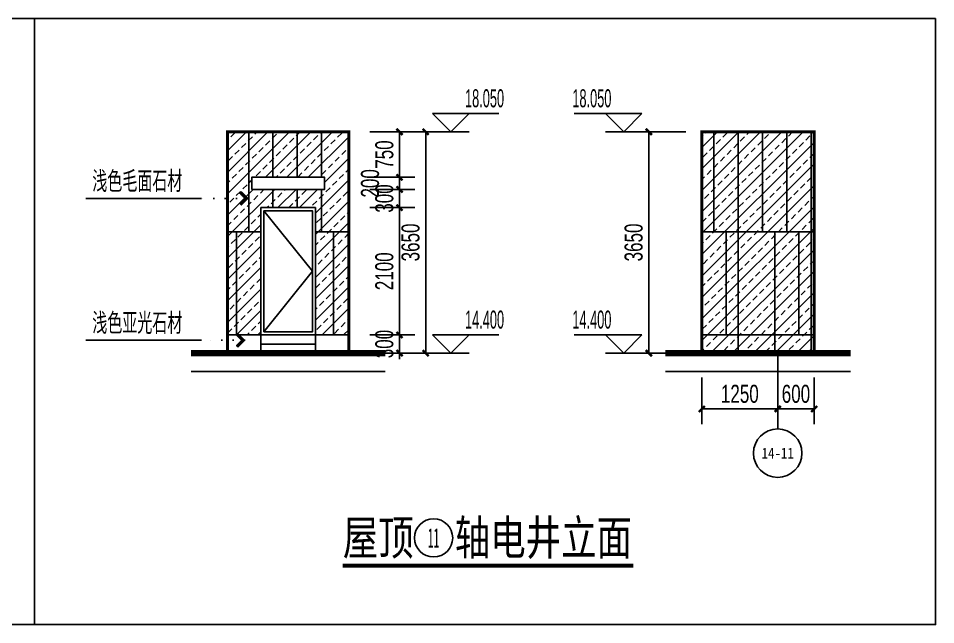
# Model space of a CAD drawing. Extents: x -483182 to 812890, y -390528 to -214858.
# Drawn here: x 797770 to 812890, y -311707 to -301707 of the extents above; entities that cross this region are included whole.
import ezdxf
from ezdxf.enums import TextEntityAlignment as Align

# ---------------------------------------------------------------- set-up
doc = ezdxf.new("R2010")
doc.units = 0
doc.header["$LTSCALE"] = 1000
doc.header["$MEASUREMENT"] = 0
doc.linetypes.add('DOT2', pattern=[0.125, 0, -0.125])
for name, color, linetype in [('01-标注_尺寸', 124, 'Continuous'), ('01-标注_标高', 200, 'Continuous'), ('01-标注_符号', 200, 'Continuous'), ('01-标注_轴线坐标', 132, 'Continuous'), ('02-TEXT_标注', 130, 'Continuous'), ('02-TEXT_轴号', 7, 'Continuous'), ('05-填充_156', 156, 'Continuous'), ('A-C_窗', 140, 'Continuous'), ('DIM_SYMB', 3, 'Continuous'), ('E-立面轮廓', 241, 'Continuous'), ('建-标注-文本', 254, 'Continuous')]:
    doc.layers.add(name, color=color, linetype=linetype)
doc.layers.add('04-不打印_辅助线', color=165, linetype='Continuous', plot=False)
doc.styles.add('_TCH_AXIS', font='STXIHEI_0.TTF', dxfattribs={"width": 0.75})
doc.styles.add('_TCH_DIM', font='ros.shx', dxfattribs={"width": 0.75, "bigfont": 'jd.shx'})
doc.styles.add('_TCH_DIM_T3', font='ros.shx', dxfattribs={"width": 0.705882, "bigfont": 'jd.shx'})
doc.styles.add('_TCH_LABEL', font='ros.shx', dxfattribs={"width": 0.75, "bigfont": 'jd.shx'})
doc.styles.add('logo-3', font='', dxfattribs={"width": 0.75})
doc.styles.get("Standard").update_dxf_attribs({"font": 'STXIHEI_0.TTF', "width": 0.75})
doc.styles.get('logo-3').set_extended_font_data('SimSun')
doc.dimstyles.new('_TCH_ARCH&&100', dxfattribs={"dimtxt": 297.5, "dimasz": 100, "dimexe": 250, "dimexo": 300, "dimgap": 100, "dimtad": 1, "dimdec": 0, "dimzin": 0, "dimdsep": 46, "dimtxsty": '_TCH_DIM_T3', "dimblk": 'ARCHTICK', "dimcen": 0.09, "dimclrt": 7, "dimazin": 2, "dimtfac": 1, "dimtdec": 0, "dimtix": 1, "dimtmove": 2, "dimatfit": 3, "dimfxl": 0, "dimtolj": 1, "dimtzin": 0, "dimarcsym": 0})
doc.dimstyles.new('副本 ISO-1', dxfattribs={"dimtxt": 2.5, "dimasz": 1.5, "dimexe": 1.25, "dimexo": 0.625, "dimtad": 1, "dimdec": 0, "dimtxsty": 'logo-3', "dimblk": 'ARCHTICK', "dimcen": 2.5, "dimdle": 1, "dimadec": 0, "dimazin": 0, "dimtfac": 1, "dimtdec": 0, "dimtix": 1, "dimtmove": 0, "dimatfit": 3, "dimldrblk": 'AR', "dimfxl": 0, "dimarcsym": 0})

# ---------------------------------------------------------------- blocks, each defined once
blk = doc.blocks.new('_ArchTick')
at = {"color": 0, "linetype": 'ByBlock', "const_width": 0.4}
blk.add_lwpolyline([(-0.5, -0.5), (0.5, 0.5)], dxfattribs=at)
blk = doc.blocks.new('*X6')
at = {"color": 0}
for p, q in [((-1012.3116, 1692.7221), (-1012.3116, 1692.7226)), ((-1012.3115, 1692.7227), (-1012.2838, 1692.7227)), ((-1012.3111, 1692.7217), (-1012.2828, 1692.7217)), ((-1012.3106, 1692.7211), (-1012.3106, 1692.7236)), ((-1012.3105, 1692.7237), (-1012.2848, 1692.7237)), ((-1012.3101, 1692.7207), (-1012.2818, 1692.7207)), ((-1012.3096, 1692.7201), (-1012.3096, 1692.7246)), ((-1012.3095, 1692.7247), (-1012.2858, 1692.7247)), ((-1012.3091, 1692.7197), (-1012.2808, 1692.7197)), ((-1012.3086, 1692.7191), (-1012.3086, 1692.7256)), ((-1012.3085, 1692.7257), (-1012.2868, 1692.7257)), ((-1012.3081, 1692.7187), (-1012.2798, 1692.7187)), ((-1012.3076, 1692.7181), (-1012.3076, 1692.7266)), ((-1012.3075, 1692.7267), (-1012.2878, 1692.7267)), ((-1012.3071, 1692.7177), (-1012.2788, 1692.7177)), ((-1012.3066, 1692.7171), (-1012.3066, 1692.7276)), ((-1012.3065, 1692.7277), (-1012.2888, 1692.7277)), ((-1012.3061, 1692.7167), (-1012.2778, 1692.7167)), ((-1012.3056, 1692.7161), (-1012.3056, 1692.7286)), ((-1012.3055, 1692.7287), (-1012.2898, 1692.7287)), ((-1012.3051, 1692.7157), (-1012.2768, 1692.7157)), ((-1012.3046, 1692.7151), (-1012.3046, 1692.7296)), ((-1012.3045, 1692.7297), (-1012.2908, 1692.7297)), ((-1012.3041, 1692.7147), (-1012.2758, 1692.7147)), ((-1012.3036, 1692.7141), (-1012.3036, 1692.7306)), ((-1012.3035, 1692.7307), (-1012.2918, 1692.7307)), ((-1012.3031, 1692.7137), (-1012.2748, 1692.7137)), ((-1012.3026, 1692.7131), (-1012.3026, 1692.7316)), ((-1012.3025, 1692.7317), (-1012.2928, 1692.7317)), ((-1012.3021, 1692.7127), (-1012.2738, 1692.7127)), ((-1012.3016, 1692.7121), (-1012.3016, 1692.7326)), ((-1012.3015, 1692.7327), (-1012.2938, 1692.7327)), ((-1012.3011, 1692.7117), (-1012.2728, 1692.7117)), ((-1012.3006, 1692.7111), (-1012.3006, 1692.7336)), ((-1012.3005, 1692.7337), (-1012.2948, 1692.7337)), ((-1012.3001, 1692.7107), (-1012.2718, 1692.7107)), ((-1012.2996, 1692.7101), (-1012.2996, 1692.7346)), ((-1012.2995, 1692.7347), (-1012.2958, 1692.7347)), ((-1012.2991, 1692.7097), (-1012.2708, 1692.7097)), ((-1012.2986, 1692.7091), (-1012.2986, 1692.7356)), ((-1012.2985, 1692.7357), (-1012.2968, 1692.7357)), ((-1012.2981, 1692.7087), (-1012.2698, 1692.7087)), ((-1012.2976, 1692.7081), (-1012.2976, 1692.7364)), ((-1012.2971, 1692.7077), (-1012.2688, 1692.7077)), ((-1012.2966, 1692.7071), (-1012.2966, 1692.7354)), ((-1012.2961, 1692.7067), (-1012.2678, 1692.7067)), ((-1012.2956, 1692.7061), (-1012.2956, 1692.7344)), ((-1012.2951, 1692.7057), (-1012.2668, 1692.7057)), ((-1012.2946, 1692.7051), (-1012.2946, 1692.7334)), ((-1012.2941, 1692.7047), (-1012.2658, 1692.7047)), ((-1012.2936, 1692.7041), (-1012.2936, 1692.7324)), ((-1012.2931, 1692.7037), (-1012.2648, 1692.7037)), ((-1012.2926, 1692.7031), (-1012.2926, 1692.7314)), ((-1012.2921, 1692.7027), (-1012.2638, 1692.7027)), ((-1012.2916, 1692.7021), (-1012.2916, 1692.7304)), ((-1012.2911, 1692.7017), (-1012.2628, 1692.7017)), ((-1012.2906, 1692.7011), (-1012.2906, 1692.7294)), ((-1012.2901, 1692.7007), (-1012.2618, 1692.7007)), ((-1012.2896, 1692.7001), (-1012.2896, 1692.7284)), ((-1012.2891, 1692.6997), (-1012.2608, 1692.6997)), ((-1012.2886, 1692.6991), (-1012.2886, 1692.7274)), ((-1012.2881, 1692.6987), (-1012.2598, 1692.6987)), ((-1012.2876, 1692.6981), (-1012.2876, 1692.7264)), ((-1012.2871, 1692.6977), (-1012.2588, 1692.6977)), ((-1012.2866, 1692.6971), (-1012.2866, 1692.7254)), ((-1012.2861, 1692.6967), (-1012.2578, 1692.6967)), ((-1012.2856, 1692.6961), (-1012.2856, 1692.7244)), ((-1012.2851, 1692.6957), (-1012.2568, 1692.6957)), ((-1012.2846, 1692.6951), (-1012.2846, 1692.7234)), ((-1012.2841, 1692.6947), (-1012.2558, 1692.6947)), ((-1012.2836, 1692.6941), (-1012.2836, 1692.7224)), ((-1012.2831, 1692.6937), (-1012.2548, 1692.6937)), ((-1012.2826, 1692.6931), (-1012.2826, 1692.7214)), ((-1012.2821, 1692.6927), (-1012.2538, 1692.6927)), ((-1012.2816, 1692.6921), (-1012.2816, 1692.7204)), ((-1012.2811, 1692.6917), (-1012.2528, 1692.6917)), ((-1012.2806, 1692.6911), (-1012.2806, 1692.7194)), ((-1012.2801, 1692.6907), (-1012.2518, 1692.6907)), ((-1012.2796, 1692.6901), (-1012.2796, 1692.7184)), ((-1012.2791, 1692.6897), (-1012.2508, 1692.6897)), ((-1012.2786, 1692.6891), (-1012.2786, 1692.7174)), ((-1012.2781, 1692.6887), (-1012.2498, 1692.6887)), ((-1012.2776, 1692.6881), (-1012.2776, 1692.7164)), ((-1012.2771, 1692.6877), (-1012.2488, 1692.6877)), ((-1012.2766, 1692.6871), (-1012.2766, 1692.7154)), ((-1012.2761, 1692.6867), (-1012.2478, 1692.6867)), ((-1012.2756, 1692.6861), (-1012.2756, 1692.7144)), ((-1012.2751, 1692.6857), (-1012.2468, 1692.6857)), ((-1012.2746, 1692.6851), (-1012.2746, 1692.7134)), ((-1012.2741, 1692.6847), (-1012.2458, 1692.6847)), ((-1012.2736, 1692.6841), (-1012.2736, 1692.7124)), ((-1012.2731, 1692.6837), (-1012.2448, 1692.6837)), ((-1012.2726, 1692.6831), (-1012.2726, 1692.7114)), ((-1012.2721, 1692.6827), (-1012.2438, 1692.6827)), ((-1012.2716, 1692.6821), (-1012.2716, 1692.7104)), ((-1012.2711, 1692.6817), (-1012.2428, 1692.6817)), ((-1012.2706, 1692.6811), (-1012.2706, 1692.7094)), ((-1012.2701, 1692.6807), (-1012.2418, 1692.6807)), ((-1012.2696, 1692.6801), (-1012.2696, 1692.7084)), ((-1012.2691, 1692.6797), (-1012.2408, 1692.6797)), ((-1012.2686, 1692.6791), (-1012.2686, 1692.7074)), ((-1012.2686, 1692.6607), (-1012.2403, 1692.6607)), ((-1012.2686, 1692.6324), (-1012.2686, 1692.6607)), ((-1012.2681, 1692.6787), (-1012.2398, 1692.6787)), ((-1012.2676, 1692.6781), (-1012.2676, 1692.7064)), ((-1012.2676, 1692.6617), (-1012.2393, 1692.6617)), ((-1012.2676, 1692.6334), (-1012.2676, 1692.6617)), ((-1012.2671, 1692.6777), (-1012.2388, 1692.6777)), ((-1012.2666, 1692.6771), (-1012.2666, 1692.7054)), ((-1012.2666, 1692.6627), (-1012.2383, 1692.6627)), ((-1012.2666, 1692.6344), (-1012.2666, 1692.6627)), ((-1012.2661, 1692.6767), (-1012.2378, 1692.6767)), ((-1012.2656, 1692.6761), (-1012.2656, 1692.7044)), ((-1012.2656, 1692.6637), (-1012.2373, 1692.6637)), ((-1012.2656, 1692.6354), (-1012.2656, 1692.6637)), ((-1012.2651, 1692.6757), (-1012.2368, 1692.6757)), ((-1012.2646, 1692.6751), (-1012.2646, 1692.7034)), ((-1012.2646, 1692.6647), (-1012.2363, 1692.6647)), ((-1012.2646, 1692.6364), (-1012.2646, 1692.6647)), ((-1012.2641, 1692.6747), (-1012.2358, 1692.6747)), ((-1012.2636, 1692.6741), (-1012.2636, 1692.7024)), ((-1012.2636, 1692.6657), (-1012.2353, 1692.6657)), ((-1012.2636, 1692.6374), (-1012.2636, 1692.6657)), ((-1012.2631, 1692.6737), (-1012.2348, 1692.6737)), ((-1012.2626, 1692.6731), (-1012.2626, 1692.7014)), ((-1012.2626, 1692.6667), (-1012.2343, 1692.6667)), ((-1012.2626, 1692.6384), (-1012.2626, 1692.6667)), ((-1012.2621, 1692.6727), (-1012.2338, 1692.6727)), ((-1012.2616, 1692.6721), (-1012.2616, 1692.7004)), ((-1012.2616, 1692.6677), (-1012.2333, 1692.6677)), ((-1012.2616, 1692.6394), (-1012.2616, 1692.6677)), ((-1012.2611, 1692.6717), (-1012.2328, 1692.6717)), ((-1012.2606, 1692.6711), (-1012.2606, 1692.6994)), ((-1012.2606, 1692.6687), (-1012.2323, 1692.6687)), ((-1012.2606, 1692.6404), (-1012.2606, 1692.6687)), ((-1012.2601, 1692.6707), (-1012.2318, 1692.6707)), ((-1012.2596, 1692.6701), (-1012.2596, 1692.6984)), ((-1012.2596, 1692.6697), (-1012.2313, 1692.6697)), ((-1012.2596, 1692.6414), (-1012.2596, 1692.6697)), ((-1012.2586, 1692.6424), (-1012.2586, 1692.6974)), ((-1012.2576, 1692.6434), (-1012.2576, 1692.6964)), ((-1012.2566, 1692.6444), (-1012.2566, 1692.6954)), ((-1012.2556, 1692.6454), (-1012.2556, 1692.6944)), ((-1012.2546, 1692.6464), (-1012.2546, 1692.6934)), ((-1012.2536, 1692.6474), (-1012.2536, 1692.6924)), ((-1012.2526, 1692.6484), (-1012.2526, 1692.6914)), ((-1012.2516, 1692.6494), (-1012.2516, 1692.6904)), ((-1012.2506, 1692.6504), (-1012.2506, 1692.6894)), ((-1012.2496, 1692.6514), (-1012.2496, 1692.6884)), ((-1012.2486, 1692.6524), (-1012.2486, 1692.6874)), ((-1012.2476, 1692.6534), (-1012.2476, 1692.6864)), ((-1012.2466, 1692.6544), (-1012.2466, 1692.6854)), ((-1012.2456, 1692.6554), (-1012.2456, 1692.6844)), ((-1012.2446, 1692.6564), (-1012.2446, 1692.6834)), ((-1012.2436, 1692.6574), (-1012.2436, 1692.6824)), ((-1012.2426, 1692.6584), (-1012.2426, 1692.6814)), ((-1012.2416, 1692.6594), (-1012.2416, 1692.6804)), ((-1012.2406, 1692.6604), (-1012.2406, 1692.6794)), ((-1012.2396, 1692.6614), (-1012.2396, 1692.6784)), ((-1012.2386, 1692.6624), (-1012.2386, 1692.6774)), ((-1012.2376, 1692.6634), (-1012.2376, 1692.6764)), ((-1012.2366, 1692.6644), (-1012.2366, 1692.6754)), ((-1012.2356, 1692.6654), (-1012.2356, 1692.6744)), ((-1012.2346, 1692.6664), (-1012.2346, 1692.6734)), ((-1012.2336, 1692.6674), (-1012.2336, 1692.6724)), ((-1012.2326, 1692.6684), (-1012.2326, 1692.6714)), ((-1012.2316, 1692.6694), (-1012.2316, 1692.6704)), ((-1012.3116, 1692.6177), (-1012.2833, 1692.6177)), ((-1012.3116, 1692.6172), (-1012.3116, 1692.6177)), ((-1012.3111, 1692.6167), (-1012.2843, 1692.6167)), ((-1012.3106, 1692.6187), (-1012.2823, 1692.6187)), ((-1012.3106, 1692.6162), (-1012.3106, 1692.6187)), ((-1012.3101, 1692.6157), (-1012.2853, 1692.6157)), ((-1012.3096, 1692.6197), (-1012.2813, 1692.6197)), ((-1012.3096, 1692.6152), (-1012.3096, 1692.6197)), ((-1012.3091, 1692.6147), (-1012.2863, 1692.6147)), ((-1012.3086, 1692.6207), (-1012.2803, 1692.6207)), ((-1012.3086, 1692.6142), (-1012.3086, 1692.6207)), ((-1012.3081, 1692.6137), (-1012.2873, 1692.6137)), ((-1012.3076, 1692.6217), (-1012.2793, 1692.6217)), ((-1012.3076, 1692.6132), (-1012.3076, 1692.6217)), ((-1012.3071, 1692.6127), (-1012.2883, 1692.6127)), ((-1012.3066, 1692.6227), (-1012.2783, 1692.6227)), ((-1012.3066, 1692.6122), (-1012.3066, 1692.6227)), ((-1012.3061, 1692.6117), (-1012.2893, 1692.6117)), ((-1012.3056, 1692.6237), (-1012.2773, 1692.6237)), ((-1012.3056, 1692.6112), (-1012.3056, 1692.6237)), ((-1012.3051, 1692.6107), (-1012.2903, 1692.6107)), ((-1012.3046, 1692.6247), (-1012.2763, 1692.6247)), ((-1012.3046, 1692.6102), (-1012.3046, 1692.6247)), ((-1012.3041, 1692.6097), (-1012.2913, 1692.6097)), ((-1012.3036, 1692.6257), (-1012.2753, 1692.6257)), ((-1012.3036, 1692.6092), (-1012.3036, 1692.6257)), ((-1012.3031, 1692.6087), (-1012.2923, 1692.6087)), ((-1012.3026, 1692.6267), (-1012.2743, 1692.6267)), ((-1012.3026, 1692.6082), (-1012.3026, 1692.6267)), ((-1012.3021, 1692.6077), (-1012.2933, 1692.6077)), ((-1012.3016, 1692.6277), (-1012.2733, 1692.6277)), ((-1012.3016, 1692.6072), (-1012.3016, 1692.6277)), ((-1012.3011, 1692.6067), (-1012.2943, 1692.6067)), ((-1012.3006, 1692.6287), (-1012.2723, 1692.6287)), ((-1012.3006, 1692.6062), (-1012.3006, 1692.6287)), ((-1012.3001, 1692.6057), (-1012.2953, 1692.6057)), ((-1012.2996, 1692.6297), (-1012.2713, 1692.6297)), ((-1012.2996, 1692.6052), (-1012.2996, 1692.6297)), ((-1012.2991, 1692.6047), (-1012.2963, 1692.6047)), ((-1012.2986, 1692.6307), (-1012.2703, 1692.6307)), ((-1012.2986, 1692.6042), (-1012.2986, 1692.6307)), ((-1012.2981, 1692.6037), (-1012.2973, 1692.6037)), ((-1012.2976, 1692.6317), (-1012.2693, 1692.6317)), ((-1012.2976, 1692.6034), (-1012.2976, 1692.6317)), ((-1012.2966, 1692.6327), (-1012.2683, 1692.6327)), ((-1012.2966, 1692.6044), (-1012.2966, 1692.6327)), ((-1012.2956, 1692.6337), (-1012.2673, 1692.6337)), ((-1012.2956, 1692.6054), (-1012.2956, 1692.6337)), ((-1012.2946, 1692.6347), (-1012.2663, 1692.6347)), ((-1012.2946, 1692.6064), (-1012.2946, 1692.6347)), ((-1012.2936, 1692.6357), (-1012.2653, 1692.6357)), ((-1012.2936, 1692.6074), (-1012.2936, 1692.6357)), ((-1012.2926, 1692.6367), (-1012.2643, 1692.6367)), ((-1012.2926, 1692.6084), (-1012.2926, 1692.6367)), ((-1012.2916, 1692.6377), (-1012.2633, 1692.6377)), ((-1012.2916, 1692.6094), (-1012.2916, 1692.6377)), ((-1012.2906, 1692.6387), (-1012.2623, 1692.6387)), ((-1012.2906, 1692.6104), (-1012.2906, 1692.6387)), ((-1012.2896, 1692.6397), (-1012.2613, 1692.6397)), ((-1012.2896, 1692.6114), (-1012.2896, 1692.6397)), ((-1012.2886, 1692.6407), (-1012.2603, 1692.6407)), ((-1012.2886, 1692.6124), (-1012.2886, 1692.6407)), ((-1012.2876, 1692.6417), (-1012.2593, 1692.6417)), ((-1012.2876, 1692.6134), (-1012.2876, 1692.6417)), ((-1012.2866, 1692.6427), (-1012.2583, 1692.6427)), ((-1012.2866, 1692.6144), (-1012.2866, 1692.6427)), ((-1012.2856, 1692.6437), (-1012.2573, 1692.6437)), ((-1012.2856, 1692.6154), (-1012.2856, 1692.6437)), ((-1012.2846, 1692.6447), (-1012.2563, 1692.6447)), ((-1012.2846, 1692.6164), (-1012.2846, 1692.6447)), ((-1012.2836, 1692.6457), (-1012.2553, 1692.6457)), ((-1012.2836, 1692.6174), (-1012.2836, 1692.6457)), ((-1012.2826, 1692.6467), (-1012.2543, 1692.6467)), ((-1012.2826, 1692.6184), (-1012.2826, 1692.6467)), ((-1012.2816, 1692.6477), (-1012.2533, 1692.6477)), ((-1012.2816, 1692.6194), (-1012.2816, 1692.6477)), ((-1012.2806, 1692.6487), (-1012.2523, 1692.6487)), ((-1012.2806, 1692.6204), (-1012.2806, 1692.6487)), ((-1012.2796, 1692.6497), (-1012.2513, 1692.6497)), ((-1012.2796, 1692.6214), (-1012.2796, 1692.6497)), ((-1012.2786, 1692.6507), (-1012.2503, 1692.6507)), ((-1012.2786, 1692.6224), (-1012.2786, 1692.6507)), ((-1012.2776, 1692.6517), (-1012.2493, 1692.6517)), ((-1012.2776, 1692.6234), (-1012.2776, 1692.6517)), ((-1012.2766, 1692.6527), (-1012.2483, 1692.6527)), ((-1012.2766, 1692.6244), (-1012.2766, 1692.6527)), ((-1012.2756, 1692.6537), (-1012.2473, 1692.6537)), ((-1012.2756, 1692.6254), (-1012.2756, 1692.6537)), ((-1012.2746, 1692.6547), (-1012.2463, 1692.6547)), ((-1012.2746, 1692.6264), (-1012.2746, 1692.6547)), ((-1012.2736, 1692.6557), (-1012.2453, 1692.6557)), ((-1012.2736, 1692.6274), (-1012.2736, 1692.6557)), ((-1012.2726, 1692.6567), (-1012.2443, 1692.6567)), ((-1012.2726, 1692.6284), (-1012.2726, 1692.6567)), ((-1012.2716, 1692.6577), (-1012.2433, 1692.6577)), ((-1012.2716, 1692.6294), (-1012.2716, 1692.6577)), ((-1012.2706, 1692.6587), (-1012.2423, 1692.6587)), ((-1012.2706, 1692.6304), (-1012.2706, 1692.6587)), ((-1012.2696, 1692.6597), (-1012.2413, 1692.6597)), ((-1012.2696, 1692.6314), (-1012.2696, 1692.6597))]:
    blk.add_line(p, q, dxfattribs=at)
blk = doc.blocks.new('A-ARROW')
blk.add_lwpolyline([(0.0808, 0.0525), (0.0666, 0.0666), (0, 0), (0.0666, -0.0666), (0.0808, -0.0525), (0.0283, 0)], close=True)
at = {"rotation": 180}
blk.add_blockref('*X6', (-1012.2311, 1692.6699), dxfattribs=at)
blk = doc.blocks.new('AR')
at = {"xscale": -21.59999999986031, "yscale": 21.59999999999127, "zscale": 21.6, "rotation": 359.9999997162888}
blk.add_blockref('A-ARROW', (0, 0), dxfattribs=at)
blk = doc.blocks.new('sdfasfdsa8fa89')
at = {"layer": 'A-C_窗'}
for p, q in [((-14450, 3350), (-14450, 1700)), ((-14450, 3350), (-14450, 1700)), ((-14050, 3350), (-14050, 2600)), ((-13650, 3350), (-13650, 2600)), ((-13250, 3350), (-13250, 2600)), ((-13250, 3350), (-13250, 2600)), ((-14050, 2400), (-14050, 2100)), ((-13650, 2400), (-13650, 2100)), ((-13250, 2400), (-13250, 1700)), ((-13250, 2400), (-13250, 1700)), ((-14800, 1700), (-14250, 1700)), ((-14650, 1700), (-14650, 0)), ((-13350, 1700), (-12800, 1700)), ((-13050, 1700), (-13050, 0)), ((-12800, 0), (-14800, 0))]:
    blk.add_line(p, q, dxfattribs=at)
blk = doc.blocks.new('*D2193')
at = {"layer": '01-标注_尺寸', "color": 0, "lineweight": -2, "transparency": 16777216}
for p, q in [((803563, -306929), (804303, -306929)), ((804053, -306929), (804053, -306829)), ((804053, -307229), (804053, -306929)), ((803563, -307229), (804303, -307229)), ((804053, -307229), (804053, -307329))]:
    blk.add_line(p, q, dxfattribs=at)
at = {"layer": 'Defpoints', "color": 0, "transparency": 16777216}
for p in [(803263, -306929), (804053, -306929), (803263, -307229)]:
    blk.add_point(p, dxfattribs=at)
at = {"layer": '01-标注_尺寸', "color": 0, "lineweight": -2, "transparency": 16777216, "xscale": 100, "yscale": 100, "zscale": 100}
for p, rotation in [((804053, -306929), 270), ((804053, -307229), 90)]:
    blk.add_blockref('_ArchTick', p, dxfattribs=dict(at, rotation=rotation))
at = {"layer": '01-标注_尺寸', "color": 7, "transparency": 16777216, "insert": (803804, -307079), "char_height": 297.5, "attachment_point": 5, "rotation": 90, "style": '_TCH_DIM_T3'}
blk.add_mtext('\\A1;300', dxfattribs=at)
blk = doc.blocks.new('*D2194')
at = {"layer": '01-标注_尺寸', "color": 0, "lineweight": -2, "transparency": 16777216}
for p, q in [((803563, -304829), (804303, -304829)), ((804053, -306929), (804053, -304829)), ((803563, -306929), (804303, -306929))]:
    blk.add_line(p, q, dxfattribs=at)
at = {"layer": 'Defpoints', "color": 0, "transparency": 16777216}
for p in [(803263, -304829), (804053, -304829), (803263, -306929)]:
    blk.add_point(p, dxfattribs=at)
at = {"layer": '01-标注_尺寸', "color": 0, "lineweight": -2, "transparency": 16777216, "xscale": 100, "yscale": 100, "zscale": 100}
for p, rotation in [((804053, -304829), 90), ((804053, -306929), 270)]:
    blk.add_blockref('_ArchTick', p, dxfattribs=dict(at, rotation=rotation))
at = {"layer": '01-标注_尺寸', "color": 7, "transparency": 16777216, "insert": (803804, -305879), "char_height": 297.5, "attachment_point": 5, "rotation": 90, "style": '_TCH_DIM_T3'}
blk.add_mtext('\\A1;2100', dxfattribs=at)
blk = doc.blocks.new('*D2195')
at = {"layer": '01-标注_尺寸', "color": 0, "lineweight": -2, "transparency": 16777216}
for p, q in [((804053, -304529), (804053, -304429)), ((803563, -304529), (804303, -304529)), ((804053, -304829), (804053, -304529)), ((803563, -304829), (804303, -304829)), ((804053, -304829), (804053, -304929))]:
    blk.add_line(p, q, dxfattribs=at)
at = {"layer": 'Defpoints', "color": 0, "transparency": 16777216}
for p in [(803263, -304529), (804053, -304529), (803263, -304829)]:
    blk.add_point(p, dxfattribs=at)
at = {"layer": '01-标注_尺寸', "color": 0, "lineweight": -2, "transparency": 16777216, "xscale": 100, "yscale": 100, "zscale": 100}
for p, rotation in [((804053, -304529), 270), ((804053, -304829), 90)]:
    blk.add_blockref('_ArchTick', p, dxfattribs=dict(at, rotation=rotation))
at = {"layer": '01-标注_尺寸', "color": 7, "transparency": 16777216, "insert": (803804, -304679), "char_height": 297.5, "attachment_point": 5, "rotation": 90, "style": '_TCH_DIM_T3'}
blk.add_mtext('\\A1;300', dxfattribs=at)
blk = doc.blocks.new('*D2196')
at = {"layer": '01-标注_尺寸', "color": 0, "lineweight": -2, "transparency": 16777216}
for p, q in [((803563, -304329), (804303, -304329)), ((804053, -304329), (804053, -304229)), ((804053, -304529), (804053, -304329)), ((803563, -304529), (804303, -304529)), ((804053, -304529), (804053, -304629))]:
    blk.add_line(p, q, dxfattribs=at)
at = {"layer": 'Defpoints', "color": 0, "transparency": 16777216}
for p in [(803263, -304329), (804053, -304329), (803263, -304529)]:
    blk.add_point(p, dxfattribs=at)
at = {"layer": '01-标注_尺寸', "color": 0, "lineweight": -2, "transparency": 16777216, "xscale": 100, "yscale": 100, "zscale": 100}
for p, rotation in [((804053, -304329), 270), ((804053, -304529), 90)]:
    blk.add_blockref('_ArchTick', p, dxfattribs=dict(at, rotation=rotation))
at = {"layer": '01-标注_尺寸', "color": 7, "transparency": 16777216, "insert": (803568, -304429), "char_height": 297.5, "attachment_point": 5, "rotation": 90, "style": '_TCH_DIM_T3'}
blk.add_mtext('\\A1;200', dxfattribs=at)
blk = doc.blocks.new('*D2197')
at = {"layer": '01-标注_尺寸', "color": 0, "lineweight": -2, "transparency": 16777216}
for p, q in [((803563, -303579), (804303, -303579)), ((804053, -304329), (804053, -303579)), ((803563, -304329), (804303, -304329))]:
    blk.add_line(p, q, dxfattribs=at)
at = {"layer": 'Defpoints', "color": 0, "transparency": 16777216}
for p in [(803263, -303579), (804053, -303579), (803263, -304329)]:
    blk.add_point(p, dxfattribs=at)
at = {"layer": '01-标注_尺寸', "color": 0, "lineweight": -2, "transparency": 16777216, "xscale": 100, "yscale": 100, "zscale": 100}
for p, rotation in [((804053, -303579), 90), ((804053, -304329), 270)]:
    blk.add_blockref('_ArchTick', p, dxfattribs=dict(at, rotation=rotation))
at = {"layer": '01-标注_尺寸', "color": 7, "transparency": 16777216, "insert": (803804, -303954), "char_height": 297.5, "attachment_point": 5, "rotation": 90, "style": '_TCH_DIM_T3'}
blk.add_mtext('\\A1;750', dxfattribs=at)
blk = doc.blocks.new('*D2198')
at = {"layer": '01-标注_尺寸', "color": 0, "lineweight": -2, "transparency": 16777216}
for p, q in [((803814, -303579), (804735, -303579)), ((804485, -307229), (804485, -303579)), ((803814, -307229), (804735, -307229))]:
    blk.add_line(p, q, dxfattribs=at)
at = {"layer": 'Defpoints', "color": 0, "transparency": 16777216}
for p in [(803514, -303579), (804485, -303579), (803514, -307229)]:
    blk.add_point(p, dxfattribs=at)
at = {"layer": '01-标注_尺寸', "color": 0, "lineweight": -2, "transparency": 16777216, "xscale": 100, "yscale": 100, "zscale": 100}
for p, rotation in [((804485, -303579), 90), ((804485, -307229), 270)]:
    blk.add_blockref('_ArchTick', p, dxfattribs=dict(at, rotation=rotation))
at = {"layer": '01-标注_尺寸', "color": 7, "transparency": 16777216, "insert": (804236, -305404), "char_height": 297.5, "attachment_point": 5, "rotation": 90, "style": '_TCH_DIM_T3'}
blk.add_mtext('\\A1;3650', dxfattribs=at)
blk = doc.blocks.new('*D2199')
at = {"layer": '01-标注_尺寸', "color": 0, "lineweight": -2, "transparency": 16777216}
for p, q in [((808773, -303579), (807912, -303579)), ((808162, -307229), (808162, -303579)), ((808773, -307229), (807912, -307229))]:
    blk.add_line(p, q, dxfattribs=at)
at = {"layer": 'Defpoints', "color": 0, "transparency": 16777216}
for p in [(808162, -303579), (809073, -303579), (809073, -307229)]:
    blk.add_point(p, dxfattribs=at)
at = {"layer": '01-标注_尺寸', "color": 0, "lineweight": -2, "transparency": 16777216, "xscale": 100, "yscale": 100, "zscale": 100}
for p, rotation in [((808162, -303579), 90), ((808162, -307229), 270)]:
    blk.add_blockref('_ArchTick', p, dxfattribs=dict(at, rotation=rotation))
at = {"layer": '01-标注_尺寸', "color": 7, "transparency": 16777216, "insert": (807913, -305404), "char_height": 297.5, "attachment_point": 5, "rotation": 90, "style": '_TCH_DIM_T3'}
blk.add_mtext('\\A1;3650', dxfattribs=at)
blk = doc.blocks.new('*D2200')
at = {"layer": '01-标注_尺寸', "color": 0, "lineweight": -2, "transparency": 16777216}
for p, q in [((810287, -307632), (810287, -308400)), ((810887, -307632), (810887, -308400)), ((810287, -308150), (810887, -308150))]:
    blk.add_line(p, q, dxfattribs=at)
at = {"layer": 'Defpoints', "color": 0, "transparency": 16777216}
for p in [(810287, -307332), (810887, -307332), (810887, -308150)]:
    blk.add_point(p, dxfattribs=at)
at = {"layer": '01-标注_尺寸', "color": 0, "lineweight": -2, "transparency": 16777216, "xscale": 100, "yscale": 100, "zscale": 100, "rotation": 180}
blk.add_blockref('_ArchTick', (810287, -308150), dxfattribs=at)
at = {"layer": '01-标注_尺寸', "color": 0, "lineweight": -2, "transparency": 16777216, "xscale": 100, "yscale": 100, "zscale": 100}
blk.add_blockref('_ArchTick', (810887, -308150), dxfattribs=at)
at = {"layer": '01-标注_尺寸', "color": 7, "transparency": 16777216, "insert": (810587, -307902), "char_height": 297.5, "attachment_point": 5, "style": '_TCH_DIM_T3'}
blk.add_mtext('\\A1;600', dxfattribs=at)
blk = doc.blocks.new('*D2201')
at = {"layer": '01-标注_尺寸', "color": 0, "lineweight": -2, "transparency": 16777216}
for p, q in [((809037, -307632), (809037, -308400)), ((810287, -307632), (810287, -308400)), ((809037, -308150), (810287, -308150))]:
    blk.add_line(p, q, dxfattribs=at)
at = {"layer": 'Defpoints', "color": 0, "transparency": 16777216}
for p in [(809037, -307332), (810287, -307332), (810287, -308150)]:
    blk.add_point(p, dxfattribs=at)
at = {"layer": '01-标注_尺寸', "color": 0, "lineweight": -2, "transparency": 16777216, "xscale": 100, "yscale": 100, "zscale": 100, "rotation": 180}
blk.add_blockref('_ArchTick', (809037, -308150), dxfattribs=at)
at = {"layer": '01-标注_尺寸', "color": 0, "lineweight": -2, "transparency": 16777216, "xscale": 100, "yscale": 100, "zscale": 100}
blk.add_blockref('_ArchTick', (810287, -308150), dxfattribs=at)
at = {"layer": '01-标注_尺寸', "color": 7, "transparency": 16777216, "insert": (809662, -307902), "char_height": 297.5, "attachment_point": 5, "style": '_TCH_DIM_T3'}
blk.add_mtext('\\A1;1250', dxfattribs=at)

msp = doc.modelspace()

# ---------------------------------------------------------------- hatches: boundary and pattern name
at = {"layer": '05-填充_156'}
h = msp.add_hatch(dxfattribs=at)
h.set_pattern_fill('天然石材', color=256, scale=50)
h.set_pattern_definition([(45, (-16978.28, 89.76), (-176.776766, 176.776766), []), (45, (-16891.34, 0), (-176.776766, 176.776766), [98.68425, -56.391])])
h.paths.add_polyline_path([(803216.9, -303579.4), (801216.9, -303579.4), (801216.9, -306929.4), (801766.9, -306929.4), (801766.9, -304829.4), (802666.9, -304829.4), (802666.9, -306929.4), (803216.9, -306929.4)])
h.paths.add_polyline_path([(802816.9, -304329.4), (802816.9, -304529.4), (801616.9, -304529.4), (801616.9, -304329.4)], flags=16)
h = msp.add_hatch(dxfattribs=at)
h.set_pattern_fill('天然石材', color=256, scale=50)
h.set_pattern_definition([(45, (36746.5, 89.76), (-176.776766, 176.776766), []), (45, (36833.43, 0), (-176.776766, 176.776766), [98.68425, -56.391])])
h.paths.add_polyline_path([(809036.5, -307229.4), (810886.5, -307229.4), (810886.5, -303579.4), (809036.5, -303579.4)])

# ---------------------------------------------------------------- linework, layer by layer
at = {"layer": '01-标注_标高'}
for p, q in [((804898.6, -303579.4), (804598.6, -303279.4)), ((804598.6, -303279.4), (805692.6, -303279.4)), ((804898.6, -303579.4), (805198.6, -303279.4)), ((808048.7, -303279.4), (806931.4, -303279.4)), ((807748.7, -303579.4), (807448.7, -303279.4)), ((807748.7, -303579.4), (808048.7, -303279.4)), ((804198.6, -303579.4), (805198.6, -303579.4)), ((808548.7, -303579.4), (807448.7, -303579.4)), ((804898.6, -307229.4), (804598.6, -306929.4)), ((804598.6, -306929.4), (805692.6, -306929.4)), ((804898.6, -307229.4), (805198.6, -306929.4)), ((808048.7, -306929.4), (806931.4, -306929.4)), ((807748.7, -307229.4), (807448.7, -306929.4)), ((807748.7, -307229.4), (808048.7, -306929.4)), ((804198.6, -307229.4), (805198.6, -307229.4)), ((808548.7, -307229.4), (807448.7, -307229.4))]:
    msp.add_line(p, q, dxfattribs=at)
at = {"layer": '01-标注_符号'}
for p, q in [((800788.9, -304677.2), (798883.8, -304677.2)), ((800788.9, -307016.6), (798883.8, -307016.6))]:
    msp.add_line(p, q, dxfattribs=at)
at = {"layer": '01-标注_轴线坐标'}
msp.add_line((810286.5, -307229.4), (810286.5, -308478.8), dxfattribs=at)
msp.add_circle((810286.5, -308878.8), 400, dxfattribs=at)
at = {"layer": '04-不打印_辅助线'}
for points in [[(800616.9, -307529.4), (803816.9, -307529.4)], [(808436.5, -307529.4), (811486.5, -307529.4)]]:
    msp.add_lwpolyline(points, dxfattribs=at)
at = {"layer": 'A-C_窗'}
for p, q in [((809236.5, -303579.4), (809236.5, -305229.4)), ((809236.5, -303579.4), (809236.5, -305229.4)), ((809636.5, -303579.4), (809636.5, -306929.4)), ((810036.5, -303579.4), (810036.5, -305229.4)), ((810436.5, -303579.4), (810436.5, -305229.4)), ((810436.5, -303579.4), (810436.5, -305229.4)), ((810836.5, -303579.4), (810836.5, -306929.4)), ((809036.5, -305229.4), (810886.5, -305229.4)), ((809436.5, -305229.4), (809436.5, -306929.4)), ((810236.5, -305229.4), (810236.5, -306929.4)), ((810636.5, -305229.4), (810636.5, -306929.4)), ((801766.9, -306929.4), (801766.9, -307229.4)), ((802666.9, -306929.4), (802666.9, -307229.4)), ((810886.5, -306929.4), (809036.5, -306929.4)), ((809636.5, -307229.4), (809636.5, -306929.4)), ((810236.5, -307229.4), (810236.5, -306929.4)), ((810836.5, -307229.4), (810836.5, -306929.4)), ((802666.9, -307079.4), (801766.9, -307079.4))]:
    msp.add_line(p, q, dxfattribs=at)
msp.add_lwpolyline([(801816.9, -306879.4), (801816.9, -304879.4), (802616.9, -304879.4), (802616.9, -306879.4)], close=True, dxfattribs=at)
msp.add_lwpolyline([(801816.9, -304879.4), (802616.9, -305879.4), (801816.9, -306879.4)], dxfattribs=at)
at = {"layer": 'Defpoints'}
for points in [[(812890, -301707.3), (738790, -301707.3), (738790, -311707.3), (812890, -311707.3)], [(798038.4, -301707.3), (774362, -301707.3), (774362, -311707.3), (798038.4, -311707.3)], [(812890, -301707.3), (798038.4, -301707.3), (798038.4, -311707.3), (812890, -311707.3)]]:
    msp.add_lwpolyline(points, close=True, dxfattribs=at)
at = {"layer": 'DIM_SYMB', "const_width": 70}
msp.add_lwpolyline([(803118.2, -310733.8), (807904.3, -310733.8)], dxfattribs=at)
at = {"layer": 'E-立面轮廓'}
for points, const_width in [([(803216.9, -307229.4), (803216.9, -303579.4), (801216.9, -303579.4), (801216.9, -307229.4)], 50), ([(809036.5, -307229.4), (809036.5, -303579.4), (810886.5, -303579.4), (810886.5, -307229.4)], 50), ([(800616.9, -307229.4), (803816.9, -307229.4)], 100), ([(811486.5, -307229.4), (808436.5, -307229.4)], 100)]:
    msp.add_lwpolyline(points, dxfattribs=dict(at, const_width=const_width))
for points in [[(803216.9, -307229.4), (803216.9, -303579.4), (801216.9, -303579.4), (801216.9, -307229.4)], [(809036.5, -307229.4), (810886.5, -307229.4), (810886.5, -303579.4), (809036.5, -303579.4)], [(801616.9, -304529.4), (802816.9, -304529.4), (802816.9, -304329.4), (801616.9, -304329.4)], [(801766.9, -304829.4), (801766.9, -306929.4), (802666.9, -306929.4), (802666.9, -304829.4)]]:
    msp.add_lwpolyline(points, close=True, dxfattribs=at)
at = {"layer": '建-标注-文本'}
msp.add_circle((804614.5, -310276), 315, dxfattribs=at)

# ---------------------------------------------------------------- block references
msp.add_blockref('sdfasfdsa8fa89', (816016.9, -306929.4))

# ---------------------------------------------------------------- texts
at = {"layer": '02-TEXT_标注'}
for s, height, style, width, p in [('18.050', 297.5, '_TCH_DIM', 0.529412, (805132.4, -303174.4)), ('18.050', 297.5, '_TCH_DIM', 0.529412, (806901.4, -303174.4)), ('浅色毛面石材', 347.29, '_TCH_LABEL', 0.75, (798988.8, -304572.2)), ('浅色亚光石材', 347.29, '_TCH_LABEL', 0.75, (798988.8, -306911.6)), ('14.400', 297.5, '_TCH_DIM', 0.529412, (805132.4, -306824.4)), ('14.400', 297.5, '_TCH_DIM', 0.529412, (806901.4, -306824.4))]:
    msp.add_text(s, height=height, dxfattribs=dict(at, style=style, width=width)).set_placement(p)
at = {"layer": '02-TEXT_轴号', "style": '_TCH_AXIS', "width": 0.882979}
msp.add_text('14-11', height=179, dxfattribs=at).set_placement((810021.2, -308968.3), (810551.8, -308968.3), align=Align.FIT)
at = {"layer": '建-标注-文本', "width": 0.75}
for s, p in [('屋顶', (803118.2, -310556)), ('轴电井立面', (804964.5, -310556))]:
    msp.add_text(s, height=570.85, dxfattribs=at).set_placement(p)
at = {"layer": '建-标注-文本', "width": 0.933333}
msp.add_text('11', height=326.51, dxfattribs=at).set_placement((804519.3, -310439.3), (804709.7, -310439.3), align=Align.FIT)

# ---------------------------------------------------------------- dimensions: what is measured, and where the dimension line sits
at = {"layer": '01-标注_尺寸'}
for p1, p2, distance, picture, middle in [((803263.4, -304329.4), (803263.4, -303579.4), -789.3, '*D2197', (803804, -303954.4)), ((803513.9, -307229.4), (803513.9, -303579.4), -970.8, '*D2198', (804235.9, -305404.4)), ((809072.7, -307229.4), (809072.7, -303579.4), 910.8, '*D2199', (807913.2, -305404.4)), ((803263.4, -304829.4), (803263.4, -304529.4), -789.3, '*D2195', (803804, -304679.4)), ((803263.4, -306929.4), (803263.4, -304829.4), -789.3, '*D2194', (803804, -305879.4)), ((803263.4, -307229.4), (803263.4, -306929.4), -789.3, '*D2193', (803804, -307079.4)), ((809036.5, -307332.1), (810286.5, -307332.1), -818.3, '*D2201', (809661.5, -307901.6)), ((810286.5, -307332.1), (810886.5, -307332.1), -818.3, '*D2200', (810586.5, -307901.6))]:
    dim = msp.add_aligned_dim(p1=p1, p2=p2, distance=distance, dimstyle='_TCH_ARCH&&100', dxfattribs=at)
    dim.commit()
    dim.dimension.update_dxf_attribs({"geometry": picture, "text_midpoint": middle})
dim = msp.add_linear_dim(base=(804052.7, -304329.4), p1=(803263.4, -304529.4), p2=(803263.4, -304329.4), angle=90, dimstyle='_TCH_ARCH&&100', dxfattribs=at)
dim.commit()
dim.dimension.update_dxf_attribs({"geometry": '*D2196', "text_midpoint": (803567.7, -304429.4), "dimtype": 161})

# ---------------------------------------------------------------- leaders
at = {"layer": '01-标注_符号', "color": 51, "linetype": 'DOT2', "ltscale": 1.5}
for points in [[(801552.7, -304677.2), (800788.9, -304677.2)], [(801499, -307016.6), (800788.9, -307016.6)]]:
    msp.add_leader(points, dimstyle='副本 ISO-1', override={"dimasz": 75, "dimtad": 0}, dxfattribs=at)

doc.saveas('drawing.dxf')
